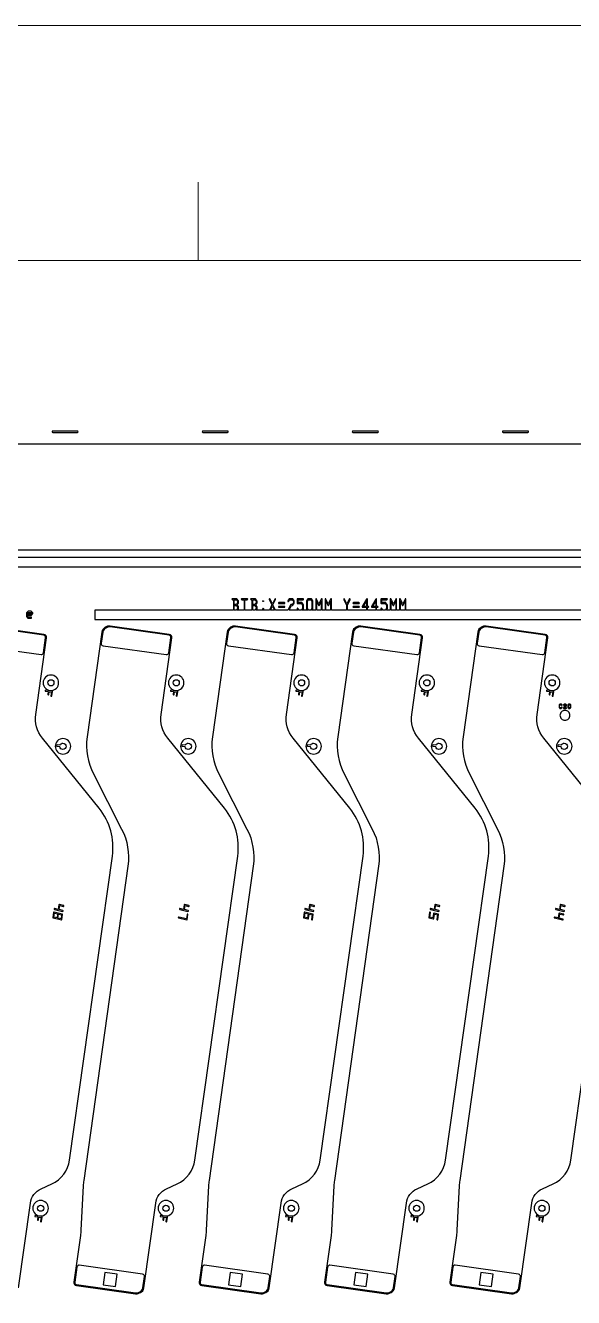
# Model space of a CAD drawing. Header units: millimetres. Extents: x 236 to 1271, y 167 to 899.
# Drawn here: x 868.1 to 956.5, y 693.9 to 898.9 of the extents above; entities that cross this region are included whole.
import ezdxf

# ---------------------------------------------------------------- set-up
doc = ezdxf.new("R2010")
doc.units = ezdxf.units.MM
doc.header["$LTSCALE"] = 23.1
doc.layers.get('0').update_dxf_attribs({"linetype": 'CONTINUOUS'})
doc.layers.add('0PAPERF', color=2, linetype='CONTINUOUS', lineweight=0, plot=False)
doc.layers.add('bacode-b_layer2', color=4, linetype='CONTINUOUS')
doc.layers.add('susa-b_layer1', color=2, linetype='CONTINUOUS')

msp = doc.modelspace()

# ---------------------------------------------------------------- linework, layer by layer
at = {"lineweight": 0}
for p, q in [((895.94724, 861.02562), (895.94724, 873.64089)), ((1239.08258, 861.02562), (265.18374, 861.02562))]:
    msp.add_line(p, q, dxfattribs=at)
for p, q in [((915.78741, 806.10147), (915.78741, 804.67087)), ((917.28741, 806.10147), (917.28741, 804.67087)), ((922.5997, 805.28506), (923.0643, 806.13436)), ((923.0643, 806.13436), (923.0643, 805.28506)), ((924.0997, 805.28506), (924.5643, 806.13436)), ((924.5643, 806.13436), (924.5643, 805.28506)), ((927.78741, 806.10147), (927.78741, 804.67087)), ((929.28741, 806.10147), (929.28741, 804.67087)), ((907.59178, 804.67087), (907.91739, 805.3405)), ((908.243, 804.67087), (907.59178, 804.67087)), ((907.91739, 805.3405), (908.243, 804.67087)), ((913.54613, 804.67087), (912.78864, 804.67087)), ((923.0643, 805.28506), (922.5997, 805.28506)), ((924.5643, 805.28506), (924.0997, 805.28506))]:
    msp.add_line(p, q)
for points in [[(1128.49496, 581.22087, 1), (1128.49496, 581.62087), (1126.49496, 581.62087), (1126.49496, 831.42087), (979.69496, 831.42087), (979.69496, 833.42087, 1), (979.29496, 833.42087), (979.29496, 831.42087), (832.49496, 831.42087), (832.49496, 581.62087), (830.49496, 581.62087, 1), (830.49496, 581.22087), (832.49496, 581.22087), (832.49496, 331.42087), (979.29496, 331.42087), (979.29496, 329.42087, 1), (979.69496, 329.42087), (979.69496, 331.42087), (1126.49496, 331.42087), (1126.49496, 376.92087), (1117.54496, 376.92087), (1117.54496, 385.92087), (1126.49496, 385.92087), (1126.49496, 581.22087)], [(876.49497, 833.32087, 1), (876.49497, 833.52087), (872.49497, 833.52087, 1), (872.49497, 833.32087)], [(900.69497, 833.32087, 1), (900.69497, 833.52087), (896.69498, 833.52087, 1), (896.69498, 833.32087)], [(924.89497, 833.32087, 1), (924.89497, 833.52087), (920.89498, 833.52087, 1), (920.89498, 833.32087)], [(949.09497, 833.32087, 1), (949.09497, 833.52087), (945.09495, 833.52087, 1), (945.09495, 833.32087)], [(1100.49496, 812.42087, 0.414216), (1099.49496, 813.42087, 0.182679), (1098.83352, 813.17087), (859.49496, 813.17087), (859.49496, 811.67087), (1098.83352, 811.67087, 0.182679), (1099.49496, 811.42087, 0.414216)], [(909.86361, 805.74445, 1), (909.86361, 805.89685), (908.97116, 805.89685, 1), (908.97116, 805.74445)], [(921.86361, 805.74445, 1), (921.86361, 805.89685), (920.97116, 805.89685, 1), (920.97116, 805.74445)], [(909.86361, 805.13266, 1), (909.86361, 805.28506), (908.97116, 805.28506, 1), (908.97116, 805.13266)], [(921.86361, 805.13266, 1), (921.86361, 805.28506), (920.97116, 805.28506, 1), (920.97116, 805.13266)], [(902.31702, 765.06301, 0.207998), (900.18572, 772.74784), (891.03848, 784.0441, -0.207969), (889.9732, 787.88591), (891.70556, 800.2123, 0.41437), (891.28016, 800.77713), (881.77617, 802.11282, 0.147928), (881.20398, 802.02402), (880.98346, 801.9177, 0.250656), (880.42721, 801.15613), (878.05155, 784.25243, 0.154616), (879.05664, 778.29641), (883.6157, 769.40906, -0.154617), (884.62079, 763.45304), (877.50135, 712.79554, 0.021814), (877.41781, 711.92761), (877.04306, 704.77852, -0.02121), (876.96289, 703.93437), (875.90667, 696.41896, 0.414221), (876.33211, 695.85439), (885.83585, 694.51872, 0.147966), (886.40817, 694.60759), (886.62875, 694.71355, 0.250642), (887.18506, 695.47538), (889.10347, 709.12556, -0.256384), (890.83112, 711.43837), (892.55292, 712.22232, 0.256388), (895.43247, 716.07691)], [(922.51702, 765.06301, 0.207998), (920.38572, 772.74784), (911.23848, 784.0441, -0.207969), (910.1732, 787.88591), (911.90556, 800.2123, 0.41437), (911.48016, 800.77713), (901.97617, 802.11282, 0.147928), (901.40398, 802.02402), (901.18346, 801.9177, 0.250656), (900.62721, 801.15613), (898.25155, 784.25243, 0.154616), (899.25664, 778.29641), (903.8157, 769.40906, -0.154617), (904.82079, 763.45304), (897.70135, 712.79554, 0.021814), (897.61781, 711.92761), (897.24306, 704.77852, -0.02121), (897.16289, 703.93437), (896.10667, 696.41896, 0.414221), (896.53211, 695.85439), (906.03585, 694.51872, 0.147966), (906.60817, 694.60759), (906.82875, 694.71355, 0.250642), (907.38506, 695.47538), (909.30347, 709.12556, -0.256384), (911.03112, 711.43837), (912.75292, 712.22232, 0.256388), (915.63247, 716.07691)], [(942.71702, 765.06301, 0.207998), (940.58572, 772.74784), (931.43848, 784.0441, -0.207969), (930.3732, 787.88591), (932.10556, 800.2123, 0.41437), (931.68016, 800.77713), (922.17617, 802.11282, 0.147928), (921.60398, 802.02402), (921.38346, 801.9177, 0.250656), (920.82721, 801.15613), (918.45155, 784.25243, 0.154616), (919.45664, 778.29641), (924.0157, 769.40906, -0.154617), (925.02079, 763.45304), (917.90135, 712.79554, 0.021814), (917.81781, 711.92761), (917.44306, 704.77852, -0.02121), (917.36289, 703.93437), (916.30667, 696.41896, 0.414221), (916.73211, 695.85439), (926.23585, 694.51872, 0.147966), (926.80817, 694.60759), (927.02875, 694.71355, 0.250642), (927.58506, 695.47538), (929.50347, 709.12556, -0.256384), (931.23112, 711.43837), (932.95292, 712.22232, 0.256388), (935.83247, 716.07691)], [(873.45814, 792.97173, 0.414215), (872.20814, 794.22173, 0.414215), (870.95814, 792.97173, 0.414215), (872.20814, 791.72173, 0.414215)], [(872.70814, 792.97173, -0.414217), (872.20814, 792.47173, -0.414217), (871.70814, 792.97173, -0.414217), (872.20814, 793.47173, -0.414217)], [(893.65814, 792.97173, 0.414215), (892.40814, 794.22173, 0.414215), (891.15814, 792.97173, 0.414215), (892.40814, 791.72173, 0.414215)], [(892.90814, 792.97173, -0.414217), (892.40814, 792.47173, -0.414217), (891.90814, 792.97173, -0.414217), (892.40814, 793.47173, -0.414217)], [(913.85814, 792.97173, 0.414215), (912.60814, 794.22173, 0.414215), (911.35814, 792.97173, 0.414215), (912.60814, 791.72173, 0.414215)], [(913.10814, 792.97173, -0.414217), (912.60814, 792.47173, -0.414217), (912.10814, 792.97173, -0.414217), (912.60814, 793.47173, -0.414217)], [(934.05814, 792.97173, 0.414215), (932.80814, 794.22173, 0.414215), (931.55814, 792.97173, 0.414215), (932.80814, 791.72173, 0.414215)], [(933.30814, 792.97173, -0.414217), (932.80814, 792.47173, -0.414217), (932.30814, 792.97173, -0.414217), (932.80814, 793.47173, -0.414217)], [(954.25814, 792.97173, 0.414215), (953.00814, 794.22173, 0.414215), (951.75814, 792.97173, 0.414215), (953.00814, 791.72173, 0.414215)], [(953.50814, 792.97173, -0.414217), (953.00814, 792.47173, -0.414217), (952.50814, 792.97173, -0.414217), (953.00814, 793.47173, -0.414217)], [(872.45852, 791.53979, 0.41424), (872.39469, 791.6245), (871.36179, 791.76966, 1), (871.34092, 791.62112), (871.7831, 791.55898), (871.72095, 791.1168, 1), (871.86949, 791.09593), (871.93164, 791.5381), (872.29955, 791.4864), (872.21321, 790.87207, 1), (872.36175, 790.85119)], [(892.65852, 791.53979, 0.41424), (892.59469, 791.6245), (891.56179, 791.76966, 1), (891.54092, 791.62112), (891.9831, 791.55898), (891.92095, 791.1168, 1), (892.06949, 791.09593), (892.13164, 791.5381), (892.49955, 791.4864), (892.41321, 790.87207, 1), (892.56175, 790.85119)], [(912.85852, 791.53979, 0.41424), (912.79469, 791.6245), (911.76179, 791.76966, 1), (911.74092, 791.62112), (912.1831, 791.55898), (912.12095, 791.1168, 1), (912.26949, 791.09593), (912.33164, 791.5381), (912.69955, 791.4864), (912.61321, 790.87207, 1), (912.76175, 790.85119)], [(933.05852, 791.53979, 0.41424), (932.99469, 791.6245), (931.96179, 791.76966, 1), (931.94092, 791.62112), (932.3831, 791.55898), (932.32095, 791.1168, 1), (932.46949, 791.09593), (932.53164, 791.5381), (932.89955, 791.4864), (932.81321, 790.87207, 1), (932.96175, 790.85119)], [(953.25852, 791.53979, 0.41424), (953.19469, 791.6245), (952.16179, 791.76966, 1), (952.14092, 791.62112), (952.5831, 791.55898), (952.52095, 791.1168, 1), (952.66949, 791.09593), (952.73164, 791.5381), (953.09955, 791.4864), (953.01321, 790.87207, 1), (953.16175, 790.85119)], [(954.59303, 788.96301, 1), (954.52232, 789.03372), (954.43762, 788.94903), (954.28037, 788.94903), (954.21032, 789.01908), (954.21032, 789.37501), (954.28037, 789.44506), (954.43762, 789.44506), (954.52232, 789.36036, 1), (954.59303, 789.43107), (954.49384, 789.53026, 0.200121), (954.45833, 789.54506), (954.25966, 789.54506, 0.200121), (954.22415, 789.53026), (954.12512, 789.43123, 0.200121), (954.11032, 789.39572), (954.11032, 788.99837, 0.200121), (954.12512, 788.96286), (954.22415, 788.86383, 0.200121), (954.25966, 788.84903), (954.45833, 788.84903, 0.200121), (954.49384, 788.86383)], [(956.00767, 788.99837), (956.00767, 789.39572, 0.200121), (955.99287, 789.43123), (955.89384, 789.53026, 0.200121), (955.85833, 789.54506), (955.65966, 789.54506, 0.200121), (955.62415, 789.53026), (955.52512, 789.43123, 0.200121), (955.51032, 789.39572), (955.51032, 788.99837, 0.200121), (955.52512, 788.96286), (955.62415, 788.86383, 0.200121), (955.65966, 788.84903), (955.85833, 788.84903, 0.200121), (955.89384, 788.86383), (955.99287, 788.96286, 0.200121)], [(955.86424, 787.73239, 0.414216), (955.06424, 788.53239, 0.414216), (954.26424, 787.73239, 0.414216), (955.06424, 786.93239, 0.414216)], [(875.40516, 782.73882, 0.414215), (874.15516, 783.98882, 0.414215), (872.90516, 782.73882, 0.414215), (874.15516, 781.48882, 0.414215)], [(874.65516, 782.73882, -0.414217), (874.15516, 782.23882, -0.366656), (873.66196, 782.65666), (873.1924, 782.72265), (873.23415, 783.01973), (873.70371, 782.95374, -0.289315), (874.15516, 783.23882, -0.414217)], [(895.60516, 782.73882, 0.414215), (894.35516, 783.98882, 0.414215), (893.10516, 782.73882, 0.414215), (894.35516, 781.48882, 0.414215)], [(894.85516, 782.73882, -0.414217), (894.35516, 782.23882, -0.366656), (893.86196, 782.65666), (893.3924, 782.72265), (893.43415, 783.01973), (893.90371, 782.95374, -0.289315), (894.35516, 783.23882, -0.414217)], [(915.80516, 782.73882, 0.414215), (914.55516, 783.98882, 0.414215), (913.30516, 782.73882, 0.414215), (914.55516, 781.48882, 0.414215)], [(915.05516, 782.73882, -0.414217), (914.55516, 782.23882, -0.366656), (914.06196, 782.65666), (913.5924, 782.72265), (913.63415, 783.01973), (914.10371, 782.95374, -0.289315), (914.55516, 783.23882, -0.414217)], [(936.00516, 782.73882, 0.414215), (934.75516, 783.98882, 0.414215), (933.50516, 782.73882, 0.414215), (934.75516, 781.48882, 0.414215)], [(935.25516, 782.73882, -0.414217), (934.75516, 782.23882, -0.366656), (934.26196, 782.65666), (933.7924, 782.72265), (933.83415, 783.01973), (934.30371, 782.95374, -0.289315), (934.75516, 783.23882, -0.414217)], [(956.20516, 782.73882, 0.414215), (954.95516, 783.98882, 0.414215), (953.70516, 782.73882, 0.414215), (954.95516, 781.48882, 0.414215)], [(955.45516, 782.73882, -0.414217), (954.95516, 782.23882, -0.366656), (954.46196, 782.65666), (953.9924, 782.72265), (954.03415, 783.01973), (954.50371, 782.95374, -0.289315), (954.95516, 783.23882, -0.414217)], [(874.23451, 757.08642), (873.58105, 757.2446, 0.444113), (873.4891, 757.18191), (873.38865, 756.46713), (872.8156, 756.60585, 1), (872.78031, 756.46006), (874.08721, 756.1437, 1), (874.1225, 756.28949), (873.53514, 756.43167), (873.62616, 757.07935), (874.19922, 756.94063, 1)], [(894.43451, 757.08642), (893.78105, 757.2446, 0.444113), (893.6891, 757.18191), (893.58865, 756.46713), (893.0156, 756.60585, 1), (892.98031, 756.46006), (894.28721, 756.1437, 1), (894.3225, 756.28949), (893.73514, 756.43167), (893.82616, 757.07935), (894.39922, 756.94063, 1)], [(914.63451, 757.08642), (913.98105, 757.2446, 0.444113), (913.8891, 757.18191), (913.78865, 756.46713), (913.2156, 756.60585, 1), (913.18031, 756.46006), (914.48721, 756.1437, 1), (914.5225, 756.28949), (913.93514, 756.43167), (914.02616, 757.07935), (914.59922, 756.94063, 1)], [(934.83451, 757.08642), (934.18105, 757.2446, 0.444113), (934.0891, 757.18191), (933.98865, 756.46713), (933.4156, 756.60585, 1), (933.38031, 756.46006), (934.68721, 756.1437, 1), (934.7225, 756.28949), (934.13514, 756.43167), (934.22616, 757.07935), (934.79922, 756.94063, 1)], [(955.03451, 757.08642), (954.38105, 757.2446, 0.444113), (954.2891, 757.18191), (954.18865, 756.46713), (953.6156, 756.60585, 1), (953.58031, 756.46006), (954.88721, 756.1437, 1), (954.9225, 756.28949), (954.33514, 756.43167), (954.42616, 757.07935), (954.99922, 756.94063, 1)], [(874.09765, 755.6264, 0.386732), (874.04106, 755.70996), (872.73415, 756.02631, 0.444113), (872.6422, 755.96363), (872.53027, 755.16715, 0.386732), (872.58686, 755.08359), (873.89377, 754.76724, 0.444113), (873.98571, 754.82992)], [(894.29768, 755.62663, 1), (894.14914, 755.6475), (894.04865, 754.93249), (892.82215, 755.22938, 1), (892.78686, 755.08359), (894.09377, 754.76724, 0.444113), (894.18571, 754.82992)], [(914.49765, 755.6264, 0.386732), (914.44106, 755.70996), (913.13415, 756.02631, 0.444113), (913.0422, 755.96363), (912.93027, 755.16715, 0.386732), (912.98686, 755.08359), (913.64031, 754.92542, 0.444113), (913.73226, 754.9881), (913.83272, 755.70288), (914.33968, 755.58017), (914.23714, 754.85057, 1), (914.38568, 754.8297)], [(934.69765, 755.6264, 0.386732), (934.64106, 755.70996), (933.9876, 755.86814, 0.444113), (933.89566, 755.80545), (933.7952, 755.09067), (933.28824, 755.21339), (933.39078, 755.94298, 1), (933.24224, 755.96385), (933.13027, 755.16715, 0.386732), (933.18686, 755.08359), (933.84031, 754.92542, 0.444113), (933.93226, 754.9881), (934.03272, 755.70288), (934.53968, 755.58017), (934.43714, 754.85057, 1), (934.58568, 754.8297)], [(954.84106, 755.70996), (954.1876, 755.86814, 0.444113), (954.09566, 755.80545), (953.9952, 755.09067), (953.42215, 755.22938, 1), (953.38686, 755.08359), (954.69377, 754.76724, 1), (954.72906, 754.91303), (954.14169, 755.05521), (954.23272, 755.70288), (954.80577, 755.56417, 1)], [(871.79885, 708.31763, 0.414215), (870.54885, 709.56763, 0.414215), (869.29885, 708.31763, 0.414215), (870.54885, 707.06763, 0.414215)], [(891.99885, 708.31763, 0.414215), (890.74885, 709.56763, 0.414215), (889.49885, 708.31763, 0.414215), (890.74885, 707.06763, 0.414215)], [(912.19885, 708.31763, 0.414215), (910.94885, 709.56763, 0.414215), (909.69885, 708.31763, 0.414215), (910.94885, 707.06763, 0.414215)], [(932.39885, 708.31763, 0.414215), (931.14885, 709.56763, 0.414215), (929.89885, 708.31763, 0.414215), (931.14885, 707.06763, 0.414215)], [(952.59885, 708.31763, 0.414215), (951.34885, 709.56763, 0.414215), (950.09885, 708.31763, 0.414215), (951.34885, 707.06763, 0.414215)], [(871.04885, 708.31763, -0.414217), (870.54885, 707.81763, -0.414217), (870.04885, 708.31763, -0.414217), (870.54885, 708.81763, -0.414217)], [(891.24885, 708.31763, -0.414217), (890.74885, 707.81763, -0.414217), (890.24885, 708.31763, -0.414217), (890.74885, 708.81763, -0.414217)], [(911.44885, 708.31763, -0.414217), (910.94885, 707.81763, -0.414217), (910.44885, 708.31763, -0.414217), (910.94885, 708.81763, -0.414217)], [(931.64885, 708.31763, -0.414217), (931.14885, 707.81763, -0.414217), (930.64885, 708.31763, -0.414217), (931.14885, 708.81763, -0.414217)], [(951.84885, 708.31763, -0.414217), (951.34885, 707.81763, -0.414217), (950.84885, 708.31763, -0.414217), (951.34885, 708.81763, -0.414217)], [(870.79924, 706.8857, 0.41424), (870.73541, 706.97041), (869.70251, 707.11557, 1), (869.68163, 706.96703), (870.12381, 706.90489), (870.06167, 706.46271, 1), (870.21021, 706.44183), (870.27235, 706.88401), (870.64026, 706.8323), (870.55392, 706.21798, 1), (870.70246, 706.1971)], [(890.99924, 706.8857, 0.41424), (890.93541, 706.97041), (889.90251, 707.11557, 1), (889.88163, 706.96703), (890.32381, 706.90489), (890.26167, 706.46271, 1), (890.41021, 706.44183), (890.47235, 706.88401), (890.84026, 706.8323), (890.75392, 706.21798, 1), (890.90246, 706.1971)], [(911.19924, 706.8857, 0.41424), (911.13541, 706.97041), (910.10251, 707.11557, 1), (910.08163, 706.96703), (910.52381, 706.90489), (910.46167, 706.46271, 1), (910.61021, 706.44183), (910.67235, 706.88401), (911.04026, 706.8323), (910.95392, 706.21798, 1), (911.10246, 706.1971)], [(931.39924, 706.8857, 0.41424), (931.33541, 706.97041), (930.30251, 707.11557, 1), (930.28163, 706.96703), (930.72381, 706.90489), (930.66167, 706.46271, 1), (930.81021, 706.44183), (930.87235, 706.88401), (931.24026, 706.8323), (931.15392, 706.21798, 1), (931.30246, 706.1971)], [(951.59924, 706.8857, 0.41424), (951.53541, 706.97041), (950.50251, 707.11557, 1), (950.48163, 706.96703), (950.92381, 706.90489), (950.86167, 706.46271, 1), (951.01021, 706.44183), (951.07235, 706.88401), (951.44026, 706.8323), (951.35392, 706.21798, 1), (951.50246, 706.1971)]]:
    msp.add_lwpolyline(points, format="xyb", close=True)
for points in [[(841.49496, 577.42087), (841.49496, 585.42087), (852.49496, 585.42087), (852.49496, 693.78087), (852.49496, 792.42087), (841.49496, 792.42087), (841.49496, 800.42087), (852.49496, 800.42087), (852.49496, 809.17087, 0.414215), (853.74496, 810.42087, 0.414215), (852.49496, 811.67087), (852.49496, 814.42087), (1106.49496, 814.42087), (1106.49496, 811.67087, 0.414215), (1105.24496, 810.42087, 0.414215), (1106.49496, 809.17087), (1106.49496, 800.42087), (1117.49496, 800.42087), (1117.49496, 792.42087), (1106.49496, 792.42087), (1106.49496, 729.66498)], [(902.28864, 804.67087), (902.42518, 804.85806, 0.159612), (902.43981, 804.90317), (902.43981, 805.20865, 0.159612), (902.42518, 805.25376), (902.23481, 805.51475), (902.42518, 805.77574, 0.159612), (902.43981, 805.82086), (902.43981, 806.12633, 0.159612), (902.42518, 806.17144), (902.20206, 806.47734, 0.240361), (902.14029, 806.50863), (901.69427, 806.50863), (901.47116, 806.50863, 1), (901.47116, 806.35623), (901.61807, 806.35623), (901.61807, 805.51475)], [(904.61807, 805.51475), (904.61807, 804.67327), (904.47116, 804.67327, 0.063141), (904.45219, 804.67087), (903.49359, 804.67087), (903.49359, 806.35623), (903.86361, 806.35623, 1), (903.86361, 806.50863), (903.41739, 806.50863), (902.97116, 806.50863, 1), (902.97116, 806.35623), (903.34119, 806.35623), (903.34119, 804.67087), (902.28864, 804.67087)], [(905.28864, 804.67087), (905.42518, 804.85806, 0.159612), (905.43981, 804.90317), (905.43981, 805.20865, 0.159612), (905.42518, 805.25376), (905.23481, 805.51475), (905.42518, 805.77574, 0.159612), (905.43981, 805.82086), (905.43981, 806.12633, 0.159612), (905.42518, 806.17144), (905.20206, 806.47734, 0.240361), (905.14029, 806.50863), (904.69427, 806.50863), (904.47116, 806.50863, 1), (904.47116, 806.35623), (904.61807, 806.35623), (904.61807, 805.51475)], [(907.91739, 805.689), (907.53969, 806.46576, 1), (907.40263, 806.39911), (907.83266, 805.51475), (907.42232, 804.67087), (905.28864, 804.67087)], [(910.59294, 804.67327), (910.96506, 805.43855), (911.14029, 805.43855, 0.240361), (911.20206, 805.46985), (911.42518, 805.77574, 0.159612), (911.43981, 805.82086), (911.43981, 806.12633, 0.159612), (911.42518, 806.17144), (911.20206, 806.47734, 0.240361), (911.14029, 806.50863), (910.69448, 806.50863, 0.240361), (910.63271, 806.47734), (910.4096, 806.17144, 1), (910.53273, 806.08164), (910.73301, 806.35623), (911.10176, 806.35623), (911.28741, 806.1017), (911.28741, 805.84548), (911.10176, 805.59095), (910.91739, 805.59095, 0.287731), (910.84878, 805.54791), (910.42232, 804.67087), (908.41246, 804.67087), (908.00212, 805.51475), (908.43214, 806.39911, 1), (908.29508, 806.46576), (907.91739, 805.689)], [(912.78864, 804.67087), (912.92518, 804.85806, 0.159612), (912.93981, 804.90317), (912.93981, 805.51454, 0.159612), (912.92518, 805.55966), (912.70206, 805.86555, 0.240361), (912.64029, 805.89685), (912.04736, 805.89685), (912.04736, 806.35623), (912.86361, 806.35623, 1), (912.86361, 806.50863), (911.97116, 806.50863, 0.414239), (911.89496, 806.43243), (911.89496, 805.82065, 0.414239), (911.97116, 805.74445), (912.60176, 805.74445), (912.78741, 805.48992), (912.78741, 804.9278), (912.60176, 804.67327), (912.23301, 804.67327), (912.03273, 804.94787, 1), (911.9096, 804.85806), (912.04613, 804.67087)], [(914.28864, 804.67087), (914.42518, 804.85806, 0.159612), (914.43981, 804.90317), (914.43981, 806.12633, 0.159612), (914.42518, 806.17144), (914.20206, 806.47734, 0.240361), (914.14029, 806.50863), (913.69448, 806.50863, 0.240361), (913.63271, 806.47734), (913.4096, 806.17144, 0.159612), (913.39496, 806.12633), (913.39496, 804.90317, 0.159612), (913.4096, 804.85806), (913.54613, 804.67087)], [(915.41739, 805.68901), (915.03977, 806.46559, 0.796918), (914.89496, 806.43243), (914.89496, 804.67087), (914.28864, 804.67087)], [(915.04736, 806.10147), (915.34886, 805.48143, 0.625713), (915.48591, 805.48143), (915.78741, 806.10147)], [(916.91739, 805.68901), (916.53977, 806.46559, 0.796918), (916.39496, 806.43243), (916.39496, 804.67087), (915.93981, 804.67087), (915.93981, 806.43243, 0.796906), (915.795, 806.46559), (915.41739, 805.68901)], [(916.54736, 806.10147), (916.84886, 805.48143, 0.625713), (916.98591, 805.48143), (917.28741, 806.10147)], [(919.91739, 805.68901), (919.53969, 806.46576, 1), (919.40263, 806.39911), (919.84119, 805.49721), (919.84119, 804.67087), (917.43981, 804.67087), (917.43981, 806.43243, 0.796906), (917.295, 806.46559), (916.91739, 805.68901)], [(925.54613, 804.67087), (924.7167, 804.67087), (924.7167, 805.13266), (924.86361, 805.13266, 1), (924.86361, 805.28506), (924.7167, 805.28506), (924.7167, 806.43243, 0.778587), (924.57346, 806.46866), (923.9045, 805.24577, 0.571415), (923.97116, 805.13266), (924.5643, 805.13266), (924.5643, 804.67087), (923.2167, 804.67087), (923.2167, 805.13266), (923.36361, 805.13266, 1), (923.36361, 805.28506), (923.2167, 805.28506), (923.2167, 806.43243, 0.778587), (923.07346, 806.46866), (922.4045, 805.24577, 0.571415), (922.47116, 805.13266), (923.0643, 805.13266), (923.0643, 804.67087), (919.99359, 804.67087), (919.99359, 805.49721), (920.43214, 806.39911, 1), (920.29508, 806.46576), (919.91739, 805.68901)], [(926.28864, 804.67087), (926.42518, 804.85806, 0.159612), (926.43981, 804.90317), (926.43981, 805.51454, 0.159612), (926.42518, 805.55966), (926.20206, 805.86555, 0.240361), (926.14029, 805.89685), (925.54736, 805.89685), (925.54736, 806.35623), (926.36361, 806.35623, 1), (926.36361, 806.50863), (925.47116, 806.50863, 0.414239), (925.39496, 806.43243), (925.39496, 805.82065, 0.414239), (925.47116, 805.74445), (926.10176, 805.74445), (926.28741, 805.48992), (926.28741, 804.9278), (926.10176, 804.67327), (925.73301, 804.67327), (925.53273, 804.94787, 1), (925.4096, 804.85806), (925.54613, 804.67087)], [(927.41739, 805.68901), (927.03977, 806.46559, 0.796918), (926.89496, 806.43243), (926.89496, 804.67087), (926.28864, 804.67087)], [(927.04736, 806.10147), (927.34886, 805.48143, 0.625713), (927.48591, 805.48143), (927.78741, 806.10147)], [(928.91739, 805.68901), (928.53977, 806.46559, 0.796918), (928.39496, 806.43243), (928.39496, 804.67087), (927.93981, 804.67087), (927.93981, 806.43243, 0.796906), (927.795, 806.46559), (927.41739, 805.68901)], [(928.54736, 806.10147), (928.84886, 805.48143, 0.625713), (928.98591, 805.48143), (929.28741, 806.10147)], [(965.76228, 804.67087), (929.43981, 804.67087), (929.43981, 806.43243, 0.796906), (929.295, 806.46559), (928.91739, 805.68901)], [(869.29946, 804.23682), (869.08092, 804.47192, 0.209079), (869.01478, 804.50064), (868.57814, 804.50064, 0.209079), (868.512, 804.47192), (868.29346, 804.23682, 0.190123), (868.26938, 804.17532), (868.26938, 803.94044)], [(868.26938, 803.94044), (868.26938, 803.70556, 0.190123), (868.29346, 803.64406), (868.512, 803.40897, 0.209079), (868.57814, 803.38024), (869.015, 803.38024, 1), (869.015, 803.56024), (868.61714, 803.56024), (868.44938, 803.74071), (868.44938, 803.85044), (869.015, 803.85044, 0.20993), (869.08127, 803.87954), (869.29909, 804.11386, 0.394798), (869.29946, 804.23682)], [(901.61807, 805.51475), (901.61807, 804.67327), (901.47116, 804.67327, 0.063141), (901.45219, 804.67087), (879.29458, 804.67087), (879.29458, 803.17087), (1076.55442, 803.17087)], [(912.04613, 804.67087), (911.38258, 804.67087, 0.06311), (911.36361, 804.67327), (910.59294, 804.67327)], [(866.98506, 695.47538), (868.90347, 709.12556, -0.256384), (870.63112, 711.43837), (872.35292, 712.22232, 0.256388), (875.23247, 716.07691), (882.11702, 765.06301, 0.207998), (879.98572, 772.74784), (870.83848, 784.0441, -0.207969), (869.7732, 787.88591), (871.50556, 800.2123, 0.41437), (871.08016, 800.77713), (861.57617, 802.11282, 0.147928)], [(960.78572, 772.74784), (951.63848, 784.0441, -0.207969), (950.5732, 787.88591), (952.30556, 800.2123, 0.41437), (951.88016, 800.77713), (942.37617, 802.11282, 0.147928), (941.80398, 802.02402), (941.58346, 801.9177, 0.250656), (941.02721, 801.15613), (938.65155, 784.25243, 0.154616), (939.65664, 778.29641), (944.2157, 769.40906, -0.154617), (945.22079, 763.45304), (938.10135, 712.79554, 0.021814), (938.01781, 711.92761), (937.64306, 704.77852, -0.02121), (937.56289, 703.93437), (936.50667, 696.41896, 0.414221), (936.93211, 695.85439), (946.43585, 694.51872, 0.147966), (947.00817, 694.60759), (947.22875, 694.71355, 0.250642), (947.78506, 695.47538), (949.70347, 709.12556, -0.256384), (951.43112, 711.43837), (953.15292, 712.22232, 0.256388), (956.03247, 716.07691), (962.91702, 765.06301, 0.207998)], [(955.30767, 789.29638), (955.30767, 789.39572, 0.200121), (955.29287, 789.43123), (955.19384, 789.53026, 0.200121), (955.15833, 789.54506), (954.95966, 789.54506, 0.200121), (954.92415, 789.53026), (954.82497, 789.43107, 1), (954.89568, 789.36036), (954.98037, 789.44506), (955.13762, 789.44506), (955.20767, 789.37501), (955.20767, 789.31709), (955.13762, 789.24704), (955.059, 789.24704, 0.251052), (955.01737, 789.22474), (954.81874, 788.9268, 0.599342), (954.86032, 788.84903), (955.25767, 788.84903, 1), (955.25767, 788.94903), (954.95375, 788.94903)], [(954.95375, 788.94903), (955.08576, 789.14704), (955.15833, 789.14704, 0.200121), (955.19384, 789.16184), (955.29287, 789.26087, 0.200121), (955.30767, 789.29638)]]:
    msp.add_lwpolyline(points, format="xyb")
for points in [[(902.28741, 805.84548), (902.10176, 805.59095), (901.77047, 805.59095), (901.77047, 806.35623), (902.10176, 806.35623), (902.28741, 806.1017)], [(905.28741, 805.84548), (905.10176, 805.59095), (904.77047, 805.59095), (904.77047, 806.35623), (905.10176, 806.35623), (905.28741, 806.1017)], [(914.28741, 804.9278), (914.10176, 804.67327), (913.73301, 804.67327), (913.54736, 804.9278), (913.54736, 806.1017), (913.73301, 806.35623), (914.10176, 806.35623), (914.28741, 806.1017)], [(869.11067, 804.17554), (868.97579, 804.03044), (868.44938, 804.03044), (868.44938, 804.14017), (868.61714, 804.32064), (868.97579, 804.32064)], [(902.28741, 804.9278), (902.10176, 804.67327), (901.77047, 804.67327), (901.77047, 805.43855), (902.10176, 805.43855), (902.28741, 805.18402)], [(905.28741, 804.9278), (905.10176, 804.67327), (904.77047, 804.67327), (904.77047, 805.43855), (905.10176, 805.43855), (905.28741, 805.18402)], [(955.90767, 789.01908), (955.83762, 788.94903), (955.68037, 788.94903), (955.61032, 789.01908), (955.61032, 789.37501), (955.68037, 789.44506), (955.83762, 789.44506), (955.90767, 789.37501)], [(873.28623, 755.73834), (873.1952, 755.09067), (872.68824, 755.21339), (872.77926, 755.86106)], [(873.93968, 755.58017), (873.84865, 754.93249), (873.34169, 755.05521), (873.43272, 755.70288)], [(913.68623, 755.73834), (913.5952, 755.09067), (913.08824, 755.21339), (913.17926, 755.86106)]]:
    msp.add_lwpolyline(points, close=True)
for points in [[(915.78741, 804.67087), (915.04736, 804.67087), (915.04736, 806.10147)], [(917.28741, 804.67087), (916.54736, 804.67087), (916.54736, 806.10147)], [(927.78741, 804.67087), (927.04736, 804.67087), (927.04736, 806.10147)], [(929.28741, 804.67087), (928.54736, 804.67087), (928.54736, 806.10147)]]:
    msp.add_lwpolyline(points)
for centre in [(906.41739, 806.12654), (906.41739, 804.90296)]:
    msp.add_circle(centre, 0.0762)
at = {"layer": '0PAPERF', "lineweight": 0}
msp.add_line((1270.88047, 898.88662), (236.16504, 898.88662), dxfattribs=at)
at = {"layer": 'bacode-b_layer2', "linetype": 'Continuous'}
for points in [[(882.89943, 697.68733), (880.9189, 697.96568), (880.64055, 695.98514), (882.62108, 695.70679)], [(903.09943, 697.68733), (901.1189, 697.96568), (900.84055, 695.98514), (902.82109, 695.70679)], [(923.29943, 697.68733), (921.31889, 697.96568), (921.04055, 695.98514), (923.02109, 695.70679)], [(943.49943, 697.68733), (941.5189, 697.96568), (941.24055, 695.98514), (943.22109, 695.70679)]]:
    msp.add_lwpolyline(points, close=True, dxfattribs=at)
at = {"layer": 'susa-b_layer1', "linetype": 'Continuous'}
for points in [[(871.35087, 800.23378, 0.414219), (871.05298, 800.6291), (861.54924, 801.96476, 0.148072), (861.06254, 801.88901), (860.84276, 801.78344, 0.25078), (860.36954, 801.13561), (860.11696, 799.33844, 0.414006), (860.41489, 798.94337), (870.6146, 797.5099, 0.414005), (871.00989, 797.80754)], [(891.55087, 800.23378, 0.414219), (891.25298, 800.6291), (881.74924, 801.96476, 0.148072), (881.26254, 801.88901), (881.04276, 801.78344, 0.25078), (880.56954, 801.13561), (880.31696, 799.33844, 0.414006), (880.61489, 798.94337), (890.8146, 797.5099, 0.414005), (891.20988, 797.80754)], [(911.75087, 800.23378, 0.414219), (911.45298, 800.6291), (901.94924, 801.96476, 0.148072), (901.46254, 801.88901), (901.24276, 801.78344, 0.25078), (900.76954, 801.13561), (900.51696, 799.33844, 0.414006), (900.81489, 798.94337), (911.0146, 797.5099, 0.414005), (911.40988, 797.80754)], [(931.95087, 800.23378, 0.414219), (931.65298, 800.6291), (922.14924, 801.96476, 0.148072), (921.66254, 801.88901), (921.44276, 801.78344, 0.25078), (920.96954, 801.13561), (920.71696, 799.33844, 0.414006), (921.01489, 798.94337), (931.2146, 797.5099, 0.414005), (931.60989, 797.80754)], [(952.15087, 800.23378, 0.414219), (951.85298, 800.6291), (942.34924, 801.96476, 0.148072), (941.86254, 801.88901), (941.64276, 801.78344, 0.25078), (941.16953, 801.13561), (940.91696, 799.33844, 0.414006), (941.21489, 798.94337), (951.4146, 797.5099, 0.414005), (951.80989, 797.80754)], [(887.28377, 697.29443, 0.414006), (886.98584, 697.6895), (876.78613, 699.12297, 0.414005), (876.39085, 698.82533), (876.04986, 696.39909, 0.414216), (876.34775, 696.00377), (885.85149, 694.66811, 0.148075), (886.3382, 694.74386), (886.55797, 694.84943, 0.250782), (887.0312, 695.49726)], [(907.48377, 697.29443, 0.414006), (907.18584, 697.6895), (896.98613, 699.12297, 0.414005), (896.59085, 698.82533), (896.24986, 696.39909, 0.414216), (896.54776, 696.00377), (906.05149, 694.66811, 0.148075), (906.5382, 694.74386), (906.75797, 694.84943, 0.250782), (907.2312, 695.49726)], [(927.68377, 697.29443, 0.414006), (927.38584, 697.6895), (917.18613, 699.12297, 0.414005), (916.79085, 698.82533), (916.44986, 696.39909, 0.414216), (916.74776, 696.00377), (926.25149, 694.66811, 0.148075), (926.73819, 694.74386), (926.95797, 694.84943, 0.250782), (927.4312, 695.49726)], [(947.88377, 697.29443, 0.414006), (947.58584, 697.6895), (937.38613, 699.12297, 0.414005), (936.99085, 698.82533), (936.64986, 696.39909, 0.414216), (936.94776, 696.00377), (946.45149, 694.66811, 0.148075), (946.9382, 694.74386), (947.15797, 694.84943, 0.250782), (947.6312, 695.49726)]]:
    msp.add_lwpolyline(points, format="xyb", close=True, dxfattribs=at)

doc.saveas('drawing.dxf')
